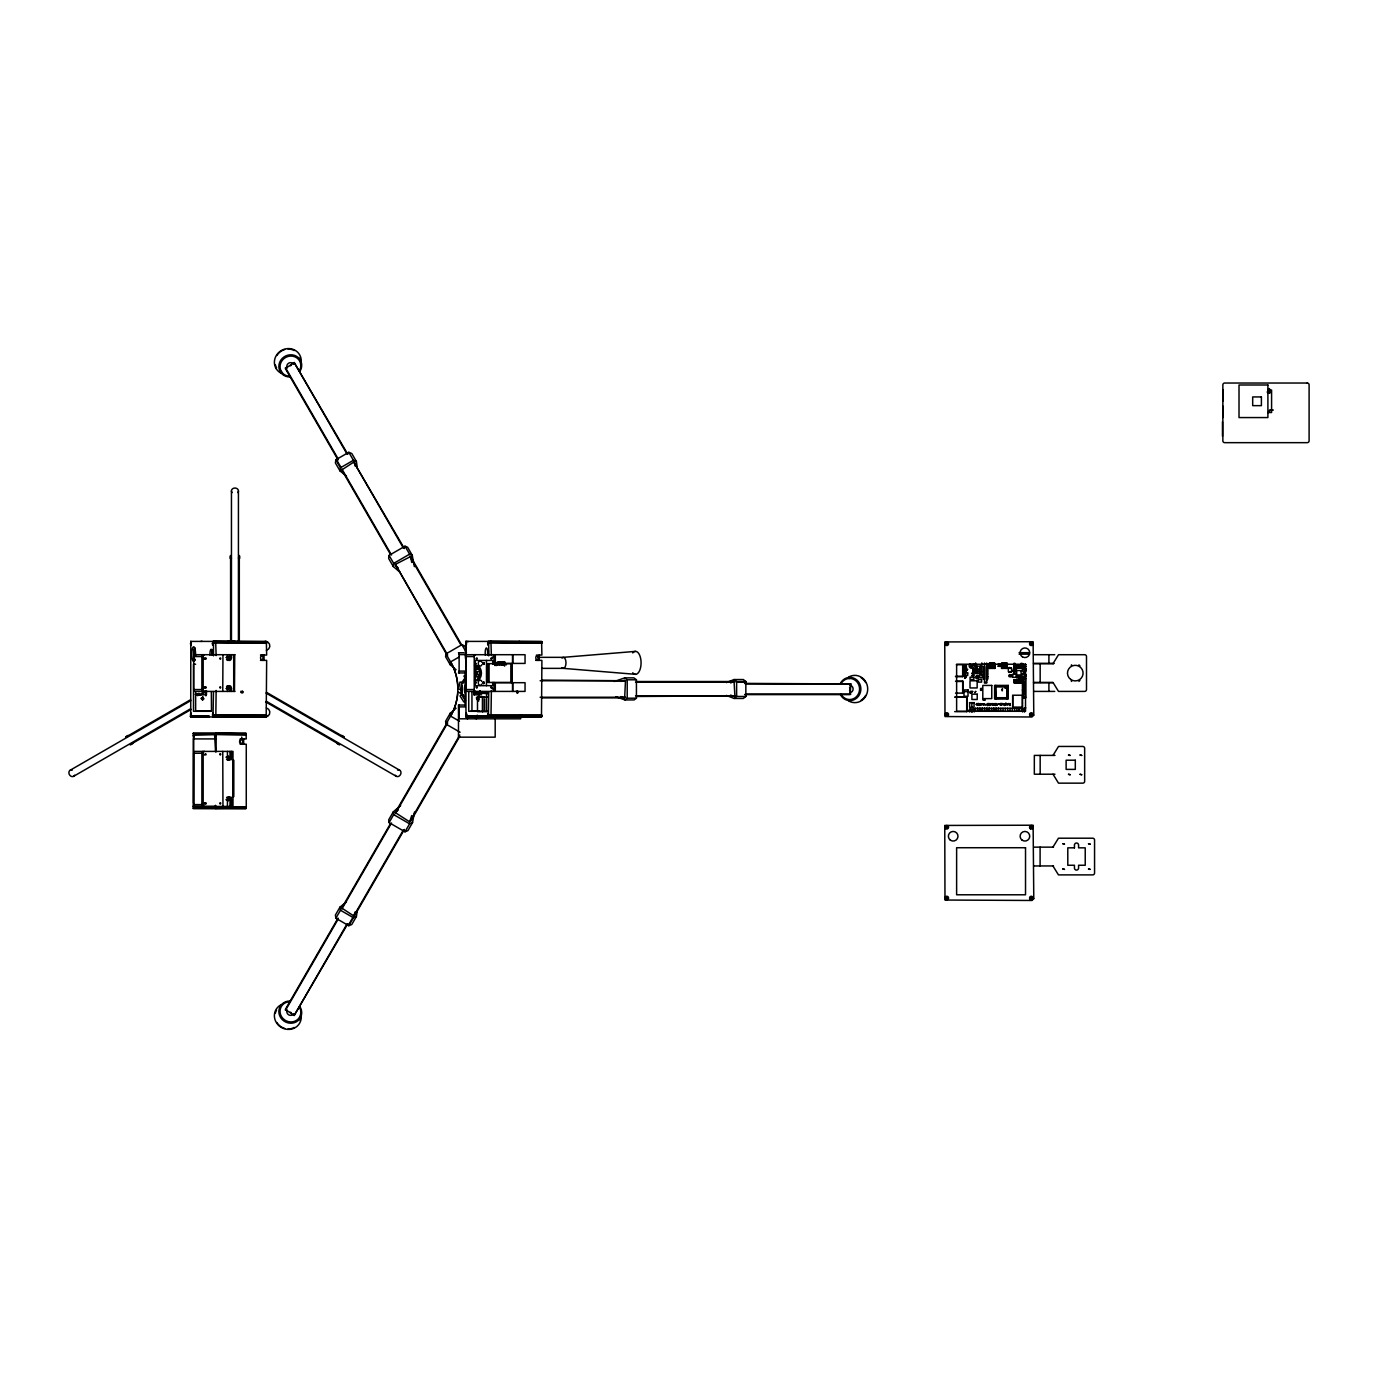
<?xml version="1.0" encoding="UTF-8"?>
<svg xmlns="http://www.w3.org/2000/svg" width="1378" height="1378" viewBox="0 0 1378 1378"><rect width="100%" height="100%" fill="white"/><g stroke="black" fill="none" stroke-linecap="round" stroke-linejoin="round"><path stroke-width="1.5" d="M976.416 671.62L976.416 666.16M981.033 671.62L981.033 666.16M213.004 716.991L213.487 691.842M215.812 808.645L216.139 806.888L246.266 806.888L246.266 744.223L240.117 744.223M193.454 733.044L193.299 808.61L245.801 808.731L246.266 806.888M266.178 716.991L266.66 660.372L260.494 660.372A2.653 2.567 -90 0 0 261.165 655.153M488.398 716.887L488.725 691.842M519.747 715.148L519.403 716.887M466.04 641.287L465.953 716.956L541.485 716.956L541.899 660.372L535.732 660.372A2.653 2.567 -90 0 0 536.404 655.153M213.28 714.958C212.867 708.843 211.833 718.989 213.28 714.958L266.66 715.148M215.261 735.284L215.502 736.438L215.554 734.629L194.505 735.232L193.557 738.918L193.557 802.857L194.505 806.526L214.623 806.526M457.668 693.737A54.052 54.052 0 0 1 450.537 716.198C460.252 699.766 460.252 678.234 450.537 661.802A54.052 54.052 0 0 1 457.668 684.263M990.61 662.68L990.386 666.074L990.73 663.025M992.728 662.68L992.487 666.074L992.832 663.025M1002.995 662.68L1002.771 666.074L1003.115 663.025M1005.113 662.68L1004.872 666.074L1005.217 663.025M1002.03 690.722L1002.443 690.774M475.789 663.473L474.652 664.265M475.996 663.765L474.652 662.663M484.229 682.765C483.127 686.433 482.662 679.371 484.212 682.558M347.824 454.292L294.186 362.535L285.349 368.563L338.075 459.925M404.374 548.53L353.767 462.078L341.744 469.95L390.37 554.18M849.227 678.51L849.64 678.441A10.559 9.939 -90 0 1 858.253 694.271A10.559 9.939 -90 0 1 841.028 694.271M232.141 759.45L233.244 760.329L233.244 796.605L232.141 797.483M232.159 759.881L233.812 760.329L233.812 796.605L232.159 797.052M414.347 566.616L412.229 555.265L407.63 547.273L404.994 546.188L389.078 555.386L388.665 558.521L393.281 566.513L399.827 572.111M393.281 566.513L393.677 563.378L389.078 555.386M447.505 655.962L395.365 564.394L410.61 556.54L461.837 645.231M466.367 649.004L464.507 645.817L461.888 644.715L445.955 653.913L445.594 656.738L450.21 664.73L456.066 669.725M450.21 664.73L450.572 661.905L445.955 653.913M462.285 685.107L462.285 692.893M994.623 686.571L995.794 685.4M1008.248 697.854L1007.077 699.025M1018.91 681.369C1012.382 681.817 1025.645 680.904 1019.117 681.369M357.298 467.59L356.402 461.492L351.786 453.5L348.806 452.294L335.853 459.77L335.405 462.956L340.022 470.949L346.481 476.047M340.022 470.949L340.469 467.762L335.853 459.77M390.37 823.82L341.744 908.05L353.767 915.922L355.231 911.788M346.481 901.953L340.022 907.051L335.405 915.044L335.853 918.23L348.806 925.706L351.786 924.5L356.402 916.508L357.298 910.41M979.362 671.809L980.292 666.16L979.81 669.036L977.536 669.036L977.071 666.16M447.505 722.038L395.228 812.572L409.662 821.856L411.712 815.552M400.636 805.562L393.316 811.814L388.699 819.807L389.078 822.614L404.994 831.812L407.922 830.607L412.539 822.614L414.502 812.021M477.236 715.148L476.288 718.816L473.326 715.768M521.539 715.148L520.591 718.816L459.115 718.816L459.115 705.054M995.312 686.571L1007.559 686.571L1007.421 698.198L995.794 698.336L995.312 686.571L1007.559 686.709M475.772 682.971L474.704 683.178M484.212 663.679L483.144 663.886M215.95 808.386L246.18 807.973M246.076 808.386L193.161 808.3M215.381 805.458L215.502 807.163L215.623 805.458M981.033 668.037L979.637 671.62L977.812 671.62L977.536 669.036M995.932 698.336L995.932 686.089M290.172 1001.754A10.559 9.939 30 0 0 281.56 1016.671A10.559 9.939 30 0 0 299.577 1017.136L300.542 1014.725A10.559 9.939 30 0 0 299.302 1007.042M463.042 683.281L463.783 681.473M970.663 664.919C971.042 670.5 975.366 662.232 970.749 665.006C970.732 669.708 975.417 663.3 970.956 664.747M492.291 658.288L494.013 654.705L494.013 663.645M474.704 663.059L475.772 663.249M475.72 663.886L474.704 663.886M483.075 662.68L482.868 663.765M474.704 682.351L475.789 682.765M483.144 682.351L484.143 682.351M484.143 683.178L483.144 683.178M190.801 641.287L190.715 716.956L266.333 716.887M456.066 708.275L450.21 713.27L445.594 721.262L445.955 724.087L460.114 732.252M389.078 822.614L393.677 814.622L393.316 811.814M445.955 724.087L450.572 716.095L450.21 713.27M395.365 813.606L447.643 723.054M335.853 918.23L340.469 910.238L340.022 907.051M341.847 909.049L391.524 822.993M338.075 918.075L285.349 1009.437L294.186 1015.465L347.824 923.708M285.435 1010.418L338.178 919.057M294.186 1015.465L346.929 924.104M348.289 925.413L352.906 917.421M353.767 915.922L403.444 829.866M348.806 925.706L353.423 917.714L356.402 916.508M354.68 915.526L404.374 829.47M409.662 821.856L459.804 735.008M410.61 821.46L459.701 736.455M404.994 831.812L409.611 823.82L412.539 822.614M1053.016 663.645L1058.511 654.705L1084.658 654.705A1.843 1.843 0 0 1 1086.501 656.548L1086.501 689.568A1.843 1.843 0 0 1 1084.658 691.411L1058.511 691.411L1053.016 682.454L1034.327 682.454M1053.016 755.402L1058.511 746.445L1082.832 746.445A1.843 1.843 0 0 1 1084.658 748.288L1084.658 781.309A1.843 1.843 0 0 1 1082.832 783.152L1058.511 783.152L1053.016 774.212M1052.947 847.143L1058.459 838.203L1092.72 838.203A1.843 1.843 0 0 1 1094.563 840.029L1094.563 873.066A1.843 1.843 0 0 1 1092.72 874.892L1058.459 874.892L1052.947 865.952M215.812 716.887L216.139 690.464M241.081 691.119C239.789 693.823 245.129 693.358 242.339 691.119M516.319 691.119L516.957 692.686L517.577 691.119M276.013 368.443L276.547 367.771A12.85 12.109 -30 0 1 275.359 364.843M474.652 681.955L476.013 682.765L474.652 683.557M197.64 694.34L199.207 693.427L195.228 694.34M981.601 703.727C979.775 707.448 982.962 703.469 980.636 703.727M213.073 716.956L266.402 716.784M490.981 716.956L491.378 690.464M395.228 812.572L398.276 809.971M1025.955 666.452L1024.198 666.504L1024.095 664.627L1026.042 664.627L1023.82 665.626L1026.042 666.573M990.007 703.658L990.989 704.227L990.007 704.916M202.824 699.576L202.824 697.354M477.408 697.354L477.408 699.576M478.889 699.369L477.443 699.748M726.43 695.425L734.078 698.457L736.627 696.476L745.842 696.476L745.842 681.524L743.31 679.543L734.078 679.543L726.43 682.575M745.842 696.476L743.31 698.457L734.078 698.457M1007.645 703.658C1009.643 704.709 1006.405 705.054 1007.645 704.52M972.541 711.754C975.452 708.705 968.252 708.705 971.163 711.754M541.433 697.888L624.665 697.888L625.474 680.749L541.433 680.112M615.88 696.717L624.957 699.921L627.214 698.198L636.429 698.198L636.429 679.802L633.914 677.873L624.699 677.873L614.536 681.473M636.429 698.198L634.173 699.921L624.957 699.921M990.007 703.865L990.007 704.709M636.825 696.476L734.887 695.873L734.078 681.524L636.825 681.524M744.602 683.385L850.881 683.953L850.088 694.615L744.602 694.615M1002.254 689.861L1002.529 688.604L1002.047 689.706M204.599 659.321L204.599 657.892M204.599 688.208L204.599 686.795M204.599 755.092C205.787 751.596 206.872 756.333 205.253 754.386M204.599 804.166L204.599 802.754M340.469 467.762L353.423 460.286L356.402 461.492M393.677 563.378L409.611 554.18L412.229 555.265M126.018 736.593L128.068 735.404M125.674 737.196L190.56 699.731M197.571 695.683L204.909 691.446M70.175 770.233L190.784 700.61M199.844 695.373L205.632 692.032M73.671 776.279L190.56 708.792M130.032 744.74L190.939 709.584M130.721 744.74L132.77 743.569M450.572 661.905L459.425 656.806M972.196 711.754C975.538 708.895 968.079 709.067 971.542 711.771M281.543 371.75L281.301 371.423A10.559 9.939 -30 0 1 290.706 356.058A10.559 9.939 -30 0 1 299.302 370.958M730.581 682.92L734.078 681.524M477.873 666.969L476.185 667.486L476.185 669.053C479.613 670.828 474.549 667.141 477.649 666.969M477.873 671.723L476.185 672.24L476.185 673.808C479.82 675.461 474.428 671.964 477.649 671.723M620.892 681.455L624.665 680.112M849.64 678.441L847.057 678.803A10.559 9.939 -90 0 0 841.028 683.729M202.773 697.182L201.584 698.129L202.463 699.714M202.204 699.748L203.978 698.801L202.532 697.234M203.1 699.714L200.964 698.474L203.1 697.234M477.132 697.234L478.028 697.182M1270.602 410.058L1269.448 411.212L1269.448 410.058L1273.341 410.058M635.516 651.381L563.326 657.34L537.644 657.34M479.32 697.096L484.315 697.096M1267.898 390.043L1271.584 390.043L1271.584 412.522L1267.898 412.522M1269.517 392.816L1267.312 392.592M230.591 558.073L231.452 558.073M238.428 558.073L239.307 558.073M227.663 640.942L234.604 640.942M190.646 641.407L266.333 641.407L266.66 655.05L260.494 655.05M465.885 641.407L541.588 641.407L541.899 655.05L538.35 655.05A2.653 2.567 -90 0 0 535.784 657.719A2.653 2.567 -90 0 0 538.35 660.372M213.004 641.287L266.488 641.717M465.798 641.545L468.468 641.545M488.243 641.287L541.726 641.717M213.245 641.545L266.54 641.941M488.553 641.717L541.778 641.941M213.366 641.941L266.591 642.217M488.604 641.941L541.83 642.217M213.418 642.217L266.626 642.492M488.656 642.217L541.864 642.492M213.452 642.492L266.643 642.803M488.69 642.492L541.881 642.803M213.469 642.803L266.66 643.13M488.708 642.803L541.899 643.13M458.478 652.759L463.852 652.759M1019.1 652.672L1029.504 652.672M1019.1 654.171L1029.504 654.171M459.115 654.602L465.282 654.602M234.932 654.705L194.987 654.705A1.843 1.292 -90 0 0 193.695 656.548L193.695 689.568A1.843 1.292 -90 0 0 194.987 691.411L234.932 691.411M1033.776 654.705L1054.756 654.705M193.695 656.548L203.169 656.548A1.843 1.292 -90 0 1 204.461 654.705M492.308 682.696L525.052 682.696L525.052 691.411L467.349 691.411A1.843 1.292 -90 0 1 466.057 689.568L466.057 656.548L474.221 656.548A1.843 1.292 -90 0 1 475.513 654.705M225.958 657.564L227.439 657.564A2.859 2.033 -90 0 0 229.471 660.441A2.859 2.033 -90 0 0 231.504 657.564L231.504 654.705M226.543 659.597A2.859 2.033 -90 0 0 230.005 657.564L231.504 657.564M474.859 660.441L492.721 660.441L492.721 663.645M498.319 662.387L492.997 662.921L499.025 663.025M498.095 662.68L499.06 662.68M503.728 662.611L504.916 663.421M501.868 662.818L500.593 661.871L500.524 663.421M494.134 663.042L495.357 663.042M501.334 663.025L502.229 663.025M492.308 663.421L525.052 663.421L525.052 654.705L467.349 654.705A1.843 1.292 -90 0 0 466.057 656.548M1033.5 663.421L1054.032 663.421M512.392 663.645L487.778 663.645L487.778 682.454L512.392 682.454M1013.967 663.714L1014.191 668.192M1022.028 663.714L1021.787 668.192M1034.327 663.645L1053.567 663.645M492.824 663.886L499.129 663.851M984.529 663.851L986.682 663.851M195.642 664.23L193.506 664.23L193.506 711.289L211.489 711.289L211.351 692.032M956.401 664.713L963.033 664.713L963.033 676.598L955.54 676.598M986.682 665.488L986.682 680.629M998.671 665.608L997.827 666.246L1000.17 666.384L1000.17 663.628L997.827 664.42M964.221 666.16C960.742 665.385 969.216 665.385 965.737 666.16M975.641 666.16L981.808 666.16M1019.048 666.297L1020.754 666.125L1018.859 666.125L1018.859 667.675L1020.754 667.675L1019.048 667.503M984.529 666.59L983.392 666.59L984.529 667.004M986.682 666.59L987.819 666.59L986.682 667.004M989.817 666.556L994.244 666.556M1002.202 666.556L1006.629 666.556M990.575 667.004L991.54 668.054M1002.96 667.004L1003.925 668.054M1005.871 667.004L1004.872 668.054M964.221 667.348C960.742 668.123 969.216 668.123 965.737 667.348M984.529 667.365L983.392 667.365L984.529 667.796M986.682 667.365L987.819 667.365L986.682 667.796M1010.935 667.865L1008.972 667.538L1010.935 668.192M1014.225 667.951L1021.77 667.951M541.933 668.364L563.326 668.364L635.516 674.324M984.529 668.158L983.392 668.158L984.529 668.571M986.682 668.158L987.819 668.158L986.682 668.571M984.529 668.933L983.392 668.933L984.529 669.364M986.682 668.933L987.819 668.933L986.682 669.364M1026.093 669.105L1024.801 669.105L1024.801 670.965L1026.093 670.965M1024.801 669.57L1026.093 669.57M963.653 669.829L966.409 669.829M984.529 669.725L983.392 669.725L984.529 670.139M986.682 669.725L987.819 669.725L986.682 670.139M480.164 669.949L479.699 676.598M984.529 670.5L983.392 670.5L984.529 670.931M986.682 670.5L987.819 670.5L986.682 670.931M1024.801 670.5L1026.093 670.5M459.115 671.103L465.041 671.103L465.041 706.897L459.115 706.897M984.529 671.293L983.392 671.293L984.529 671.706M986.682 671.293L987.819 671.293L986.682 671.706M963.653 671.327L966.409 671.327M975.641 671.62L977.329 671.62L977.329 673.566M981.808 671.62L980.12 671.62L980.12 673.566M984.529 672.068L983.392 672.068L984.529 672.481M986.682 672.068L987.819 672.068L986.682 672.481M1010.935 672.102L1008.989 672.43L1010.935 671.775M458.478 672.946L463.852 672.946M984.529 672.86L983.392 672.86L984.529 673.274M986.682 672.86L987.819 672.86L986.682 673.274M476.185 673.808L477.873 674.342M963.756 673.704L965.031 673.704M972.61 673.825L971.766 673.17L974.108 673.032L974.108 675.788L971.766 675.651L972.61 675.013M984.529 673.635L983.392 673.635L984.529 674.049M986.682 673.635L987.819 673.635L986.682 674.049M984.529 674.41L983.392 674.41L984.529 674.841M986.682 674.41L987.819 674.41L986.682 674.841M963.756 674.634L965.031 674.634M1026.093 674.497L1024.819 674.497L1024.819 676.357L1026.093 676.357M1024.819 674.962L1026.093 674.962M984.529 675.203L983.392 675.203L984.529 675.616M986.682 675.203L987.819 675.203L986.682 675.616M976.554 675.599L976.554 678.786M1009.247 675.341L1010.522 675.341M1011.039 675.341L1012.313 675.341M1024.819 675.875L1026.093 675.875M984.529 675.978L983.392 676.409M986.682 675.978L987.819 676.409M479.957 676.357L475.393 676.357L475.444 664.937L476.202 676.598M955.54 676.357L963.033 676.357M975.779 676.443L978.518 676.443M983.392 676.409L984.529 676.409M986.682 676.409L987.819 676.391M1009.247 676.271L1010.522 676.271M1011.039 676.271L1012.313 676.271M1016.62 676.46L1017.911 676.46M475.927 676.598L480.164 676.598L479.957 668.743M984.529 676.77L983.392 676.77L984.529 677.184M986.682 676.77L987.819 676.77L986.682 677.184M984.529 677.545L983.392 677.545L984.529 677.976M986.682 677.545L987.819 677.545L986.682 677.976M1016.62 677.373L1017.911 677.373M975.779 677.942L978.518 677.942M984.529 678.338L983.392 678.338L984.529 678.751M986.682 678.338L987.819 678.338L986.682 678.751M1023.527 678.786L1025.663 678.786M984.529 679.113L983.392 679.113L984.529 679.543M986.682 679.113L987.819 679.113L986.682 679.543M624.699 677.873L627.214 679.802L636.429 679.802M1014.019 679.888L1021.563 679.888L1021.563 682.833L1014.019 682.833L1014.019 679.888L1021.46 679.991M1023.527 680.405L1023.527 695.563M540.124 680.749L625.474 680.749M955.54 681.214L963.033 681.214L963.033 693.1L955.54 693.1M734.078 679.543L736.627 681.524L745.842 681.524M956.47 681.455L962.791 681.455M1023.527 681.524L1022.39 681.524L1023.527 681.938M635.516 682.127L734.887 682.127M736.627 682.127L745.842 682.127M984.529 682.265L986.682 682.265M1023.527 682.299L1022.39 682.299L1023.527 682.713M1014.122 682.747L1021.46 682.747M1033.5 682.696L1053.171 682.696M1023.527 683.075L1022.39 683.075L1023.527 683.505M1023.527 683.867L1022.39 683.867L1023.527 684.28M745.412 683.953L850.881 683.953M1023.527 684.642L1022.39 684.642L1023.527 685.073M1023.527 685.434L1022.39 685.434L1023.527 685.848M474.859 685.676L492.721 685.676L492.721 682.454M1023.527 686.21L1022.39 686.21L1023.527 686.64M1023.527 687.002L1022.39 687.002L1023.527 687.415M1023.527 687.777L1022.39 687.777L1023.527 688.208M225.958 688.535L227.439 688.535A2.859 2.033 -90 0 1 229.471 685.676A2.859 2.033 -90 0 1 231.504 688.535L231.504 691.411M226.543 686.502A2.859 2.033 -90 0 1 230.005 688.535L231.504 688.535M1023.527 688.569L1022.39 688.569L1023.527 688.983M980.602 688.948L981.894 688.948M1023.527 689.344L1022.39 689.775M193.695 689.568L203.169 689.568A1.843 1.292 -90 0 0 204.461 691.411M466.057 689.568L474.221 689.568A1.843 1.292 -90 0 0 475.513 691.411M980.602 689.878L981.894 689.878M1022.39 689.758L1023.527 689.775M1023.527 690.137L1022.39 690.137L1023.527 690.55M1023.527 690.912L1022.39 690.912L1023.527 691.325M963.997 691.601L968.028 691.601M1033.776 691.411L1054.756 691.411M970.233 691.894L971.507 691.894M1023.527 691.704L1022.39 691.704L1023.527 692.118M480.75 692.29L481.887 692.29M1023.527 692.479L1022.39 692.479L1023.527 692.893M970.233 692.807L971.507 692.807M475.393 692.876L488.105 693.1M1023.527 693.255L1022.39 693.255L1023.527 693.685M488.105 693.651L475.927 692.876M745.412 694.047L850.881 694.047M1023.527 694.047L1022.39 694.047L1023.527 694.46M195.71 694.805L206.459 694.805L206.459 690.619M481.714 694.805L473.756 694.805L473.756 690.619M1012.692 695.563L1012.692 697.836M1022.424 695.563L1022.424 697.836M635.516 695.873L734.887 695.873M487.467 697.096L477.494 697.096L477.494 711.634L486.934 711.634M955.316 697.096L966.96 697.113L966.96 711.634L954.678 711.634M540.124 697.251L625.474 697.251M1023.527 697.199L1025.663 697.199M995.312 697.716L1007.559 697.716M1012.692 698.543L1012.692 700.816M1022.424 698.543L1022.424 700.816M1012.692 701.523L1012.692 703.796M1022.424 701.523L1022.424 703.796M969.526 702.694L974.16 702.694M990.007 703.503L989.766 705.553M1010.126 703.503L1010.126 705.467L1009.867 704.502M997.086 704.227C994.692 707.19 998.981 701.884 997.086 705.243M1009.867 704.279L1008.61 703.503L1009.609 705.467M1012.692 704.502L1012.692 706.776M1022.424 704.502L1022.424 706.776M463.852 705.054L458.478 705.054L458.478 737.161L495.184 737.161L495.184 718.816M1004.373 705.553C1004.011 701.058 1002.684 706.983 1004.131 703.779M1021.563 708.326L975.348 708.326L975.348 711.306L975.435 708.24M195.693 711.117L210.645 711.117M470.931 711.117L479.475 711.117M487.795 711.289L468.744 711.289L468.744 692.032M488.725 715.148L541.899 715.148M213.469 715.44L266.643 715.44M488.708 715.44L541.881 715.44M213.452 715.716L266.626 715.716M488.69 715.716L541.864 715.716M190.388 716.06L208.801 716.06M213.435 715.974L266.609 715.974M465.626 716.06L541.847 715.974M190.44 716.319L208.801 716.319M213.383 716.233L266.557 716.233M465.678 716.319L541.795 716.233M190.491 716.56L208.801 716.56M213.28 716.629L266.522 716.439M465.747 716.56L541.761 716.439M190.56 716.732L208.801 716.87M465.798 716.732L541.64 716.784M193.23 733.285L246.042 733.285L246.266 738.918L240.117 738.918M193.161 733.475L246.094 733.475M193.092 733.699L246.162 733.699M215.829 733.148L246.214 733.957M216.07 733.957L246.249 734.25M216.105 734.25L246.266 734.56M216.139 734.56L246.266 734.87M193.557 738.918L216.053 738.918M193.695 753.232A1.843 1.292 -90 0 1 194.987 751.406L232.985 751.406L232.985 806.44L194.987 806.44A1.843 1.292 -90 0 1 193.695 804.614L193.695 753.232L203.169 753.232A1.843 1.292 -90 0 1 204.461 751.406M1054.98 755.402L1034.327 755.402L1034.327 774.212L1054.98 774.212M225.958 757.159L227.439 757.159A2.859 2.033 -90 0 0 229.471 760.036A2.859 2.033 -90 0 0 231.504 757.159L231.504 751.406M227.973 760.036A2.859 2.033 -90 0 0 230.005 757.159L231.504 757.159M225.958 799.722L227.439 799.722A2.859 2.033 -90 0 1 229.471 796.846A2.859 2.033 -90 0 1 231.504 799.722L231.504 806.44M227.973 796.846A2.859 2.033 -90 0 1 230.005 799.722L231.504 799.722M193.695 804.614L203.169 804.614A1.843 1.292 -90 0 0 204.461 806.44M216.139 807.181L246.266 807.181M216.122 807.456L246.249 807.456M216.088 807.732L246.214 807.732M1034.275 847.143L1053.498 847.143M1034.275 865.952L1053.498 865.952M954.678 697.096L966.701 697.113L966.701 711.634M963.98 697.096L966.822 697.113M1005.458 703.71L1004.941 704.968L1005.613 703.779M995.794 699.025L994.623 697.854M477.443 697.182L478.338 697.234M477.132 699.714L478.028 699.748M519.265 641.287L519.747 643.13M490.912 641.287L491.378 655.583M519.127 716.956L518.765 715.768M497.062 716.991L496.614 715.768M468.709 716.991L468.262 715.768M215.657 641.287L216.139 655.583M193.454 716.991L193.023 715.768M620.892 696.545L624.665 697.888M730.581 695.08L734.078 696.476M1024.681 711.754C1022.338 709.549 1026.369 706.793 1024.371 711.754M457.754 691.756L463.008 694.788M450.572 716.095L459.425 721.194M341.83 735.404L343.863 736.593M266.488 692.324L344.207 737.178M266.057 693.065L399.706 770.233M266.333 701.281L396.209 776.279M265.799 701.988L339.849 744.74M337.11 743.569L339.16 744.74M393.677 814.622L409.611 823.82M340.469 910.238L353.423 917.714M478.063 697.354C479.854 702.573 472.775 695.838 479.096 697.819M395.228 565.428L398.276 568.029M505.123 663.421L506.449 664.799L504.314 662.611M495.718 663.886L496.614 664.799L495.029 663.886M281.301 371.423L282.886 373.472A10.559 9.939 -30 0 0 290.172 376.246M404.994 546.188L409.611 554.18M461.888 644.715L466.505 652.707M409.662 556.144L460.872 644.835M348.806 452.294L353.423 460.286M353.767 462.078L403.444 548.134M294.186 362.535L346.929 453.896M285.435 367.582L338.178 458.943M336.37 459.477L340.986 467.469M341.847 468.951L391.524 555.007M395.365 564.394L447.643 654.946M484.212 662.68C484.195 667.641 482.042 660.269 484.229 663.473M492.291 687.829L494.013 691.411L494.013 682.454M463.042 694.719L463.783 696.527M976.416 668.037L977.984 671.809M241.684 737.075L242.149 738.918A2.653 2.567 -90 0 0 239.583 741.571A2.653 2.567 -90 0 0 242.149 744.223L242.149 744.413M214.623 735.232L215.571 751.768M410.61 556.54L411.712 562.448M354.68 462.474L355.231 466.212M1005.699 663.025L1006.043 666.074L1005.819 662.68M1003.597 663.025L1003.925 666.074L1003.701 662.68M993.314 663.025L993.659 666.074L993.417 662.68M991.213 663.025L991.54 666.074L991.316 662.68M1269.758 389.785L1269.758 393.057L1268.587 393.057L1268.604 388.613M1269.534 388.613L1269.534 393.057M1269.172 389.251L1269.172 392.816M1269.069 388.613L1269.069 393.057M1268.483 392.696L1268.483 391.541L1267.312 391.645M1222.958 389.595L1222.958 401.015M1222.906 406.114L1222.906 417.534M1222.475 421.754L1222.475 436.292M1048.916 654.705L1048.916 663.421M1048.916 682.696L1048.916 691.411M1040.166 663.645L1040.166 682.454M1040.166 755.402L1040.166 774.212M1040.097 847.143L1040.097 865.952M1022.028 663.266L1022.028 668.192L1013.967 668.192L1013.967 663.266M1021.976 677.39L1021.976 678.906M1021.46 708.24L1021.46 711.341M1021.098 663.266L1021.098 668.192M1021.046 664.282L1021.046 667.951M1019.668 677.39L1019.668 678.906M1019.341 708.24L1019.341 711.341M1019.152 708.24L1019.152 711.341M1016.843 708.24L1017.033 711.341M1014.897 663.266L1014.897 668.192M1014.535 708.24L1014.725 711.341M1012.227 708.24L1012.399 711.341M1010.091 708.24L1009.919 711.341M1007.594 708.24L1007.783 711.341M1007.318 663.421L1007.318 668.399L1001.496 668.399L1001.496 663.421M1007.094 663.421L1007.094 668.399M1006.75 662.818L1006.75 668.158M1006.922 686.089L1006.922 698.336M1006.629 663.421L1006.629 668.399M1005.285 708.24L1005.475 711.341M1002.977 708.24L1003.167 711.341M1002.202 663.421L1002.202 668.399M1002.082 662.818L1002.082 668.158M1001.737 663.421L1001.737 668.399M1000.859 708.24L1000.669 711.341M998.671 663.628L998.671 666.384M998.533 708.24L998.533 711.341M998.361 708.24L998.361 711.341M996.225 708.24L996.225 711.341M996.053 708.24L996.053 711.341M994.933 663.421L994.933 668.399L989.111 668.399L989.111 663.421M994.709 663.421L994.709 668.399M994.365 662.818L994.365 668.158M994.244 663.421L994.244 668.399M993.917 708.24L993.917 711.341M993.727 708.24L993.727 711.341M993.486 667.934L992.487 666.883L993.659 666.883L992.487 668.054M989.817 663.421L989.817 668.399M989.697 662.818L989.697 668.158M989.352 663.421L989.352 668.399M989.301 708.24L989.301 711.341M989.111 708.24L989.111 711.341M986.992 708.24L986.992 711.341M986.682 663.042L986.682 683.075L984.529 683.075L984.529 663.042M986.803 708.24L986.803 711.341M984.667 708.24L984.667 711.341M984.547 698.904L984.547 700.179M984.495 708.24L984.495 711.341M983.961 703.727L983.961 705.243M983.616 698.904L983.616 700.179M982.359 708.24L982.359 711.341M982.187 708.24L982.187 711.341M981.808 662.921L981.808 673.566L975.641 673.566L975.641 662.921M980.051 708.24L980.051 711.341M979.879 708.24L979.879 711.341M978.759 703.503L977.812 703.503M978.397 703.71L978.156 705.467L978.156 703.71M977.743 676.443C978.518 672.946 978.518 681.421 977.743 677.942M977.743 708.24L977.743 711.341M977.467 676.443L976.554 676.443M977.467 677.942L976.554 677.942M977.553 708.24L977.553 711.341M974.212 668.761L974.212 670.053M974.212 670.707L974.212 671.982M974.057 702.608L974.057 707.259L969.63 707.259L969.63 702.608M973.281 668.761L973.281 670.053M973.281 670.707L973.281 671.982M972.61 673.032L972.61 675.788M971.938 702.608L971.748 707.259M965.737 665.385L965.737 668.141M965.634 669.829C966.409 666.332 966.409 674.807 965.634 671.327M964.221 665.385L964.221 668.141M964.445 669.829C963.67 666.332 963.67 674.807 964.445 671.327M962.671 664.713L962.671 676.598M962.671 681.214L962.671 693.1M736.627 681.524L736.627 696.476M627.214 679.802L627.214 698.198M539.28 655.05L539.28 660.372M512.823 654.705L512.823 663.421M512.823 682.696L512.823 691.411M512.513 654.705L512.513 663.421M512.513 682.696L512.513 691.411M512.082 663.645L512.082 682.454M511.703 663.645L511.703 682.454M510.894 663.645L510.894 682.454M504.71 661.612L504.779 665.832M504.055 661.612L504.279 665.832M503.797 661.871L503.728 663.421M503.108 661.871L503.108 665.126M502.247 661.871L502.247 665.126M501.592 661.871L501.592 665.126M501.041 661.871L501.11 665.126M499.904 661.871L499.904 665.126M498.991 661.871L499.043 665.126M497.889 661.871L497.889 665.126M496.872 663.851L496.872 665.488M496.321 663.851L496.321 665.488M495.305 654.705L495.357 665.488M495.305 682.696L495.305 691.411M494.702 663.042L494.702 665.488M489.069 663.645L489.069 682.454M488.725 643.13L488.725 655.842M486.589 692.032L486.589 711.289M486.486 660.441L486.486 685.676M484.643 698.801L484.643 709.946M482.748 697.113L482.748 711.634M482.438 697.113L482.438 711.634M480.164 690.722L480.164 693.1M479.699 690.722L479.699 693.1M478.666 675.392L478.666 679.664M478.666 692.514L478.666 701.075M475.255 660.441L475.255 685.676M474.221 656.548L474.221 689.568M474.325 690.619L474.325 694.805M471.948 692.032L471.948 711.289M467.418 715.148L467.418 718.816M459.115 652.759L459.115 672.946M264.042 655.05L264.042 660.372M243.665 738.918L243.665 744.223M239.651 556.075L239.651 558.434M239.307 555.489L239.307 640.994M238.428 490.895L238.428 640.873M234.725 654.705L234.484 691.411M233.709 654.705L233.709 691.411M231.452 490.895L231.452 640.873M230.591 555.489L230.591 640.994M230.229 556.075L230.229 558.434M230.005 654.705L230.005 657.564M230.005 688.535L230.005 691.411M230.005 751.406L230.005 757.159M230.005 799.722L230.005 806.44M227.439 654.705L227.439 657.564M227.439 688.535L227.439 691.446M227.439 751.406L227.439 757.159M227.439 799.722L227.439 806.44M222.96 654.705L222.754 691.411M222.754 751.406L222.96 806.44M216.139 734.87L216.139 751.854M213.487 643.13L213.487 655.842M208.801 715.768L208.801 716.956M205.89 690.619L205.89 695.856M203.169 656.548L203.169 689.568M203.169 753.232L203.169 804.614M195.642 692.032L195.642 711.289M193.678 649.262L193.678 655.549M203.169 751.406A1.843 1.292 -90 0 0 201.877 753.232L201.877 804.614A1.843 1.292 -90 0 0 203.169 806.44M226.543 797.69A2.859 2.033 -90 0 1 226.957 797.225M227.456 759.933A2.859 2.033 -90 0 1 226.543 759.192M481.766 684.091A2.653 1.878 -90 0 1 478.941 684.797A2.653 1.878 -90 0 1 478.941 680.732A2.653 1.878 -90 0 1 481.766 681.438M481.766 664.799A2.653 1.878 -90 0 1 478.941 665.505A2.653 1.878 -90 0 1 478.941 661.44A2.653 1.878 -90 0 1 481.766 662.146M474.549 665.35A7.803 5.512 -90 0 1 479.492 673.119A7.803 5.512 -90 0 1 474.549 680.87M474.773 665.488A7.803 5.512 -90 0 1 481.439 673.119A7.803 5.512 -90 0 1 474.773 680.749M485.349 655.17A4.823 1.24 -90 0 1 486.434 647.936A4.823 1.24 -90 0 1 487.502 655.17M488.484 654.722A4.823 1.24 -90 0 1 488.484 650.795M1071.188 680.904A2.653 2.653 0 0 1 1071.619 681.438M1071.619 664.799A2.653 2.653 0 0 1 1071.188 665.35M1078.957 681.438A2.653 2.653 0 0 1 1079.921 680.474M1079.921 665.763A2.653 2.653 0 0 1 1078.957 664.799M1025.766 668.261A2.756 2.756 0 0 1 1023.113 663.662M1022.665 711.944A2.756 2.756 0 0 1 1025.766 707.913M973.781 663.662A2.756 2.756 0 0 1 973.781 667.555A2.756 2.756 0 0 1 969.905 667.555A2.756 2.756 0 0 1 969.905 663.662M969.457 711.944A2.756 2.756 0 0 1 971.835 707.81A2.756 2.756 0 0 1 974.229 711.944M263.112 660.372A2.653 2.567 -90 0 1 260.545 657.719A2.653 2.567 -90 0 1 263.112 655.05M203.169 654.705A1.843 1.292 -90 0 0 201.877 656.548L201.877 689.568A1.843 1.292 -90 0 0 203.169 691.411M200.843 641.442A4.582 4.582 0 0 1 202.032 641.287M202.032 716.991A4.582 4.582 0 0 1 198.794 715.647M266.402 707.965A4.582 4.582 0 0 1 265.213 716.991M265.213 641.287A4.582 4.582 0 0 1 266.402 650.313M209.973 655.084A4.823 1.24 90 0 1 211.196 649.279A4.823 1.24 90 0 1 212.401 655.084M212.091 655.084A4.823 1.24 -90 0 1 212.935 649.503M194.849 660.441A7.338 1.895 -90 0 1 194.849 647.729M195.004 659.287A7.338 1.895 -90 0 1 191.938 657.185A7.338 1.895 -90 0 1 193.506 646.782A7.338 1.895 -90 0 1 195.504 655.997M242.717 744.223A2.653 2.567 -90 0 1 240.151 741.571A2.653 2.567 -90 0 1 242.717 738.918M240.771 739.004A2.653 2.567 -90 0 1 240.771 744.137M290.241 365.807A3.669 3.462 -30 0 1 291.12 365.446M287.261 367.978A3.669 3.462 -30 0 1 288.708 363.155A3.669 3.462 -30 0 1 293.617 364.309M280.802 373.076A13.642 12.85 -30 0 1 281.405 350.477A13.642 12.85 -30 0 1 301.265 361.277M289.983 376.969A11.592 10.921 -30 0 1 279.079 364.24A11.592 10.921 -30 0 1 294.461 355.352A11.592 10.921 -30 0 1 300.025 371.182M299.973 357.867A12.85 12.109 -30 0 1 300.318 361.036M276.857 355.49A12.85 12.109 -30 0 1 284.695 349.564M287.985 349.065A12.85 12.109 -30 0 1 294.272 350.546M291.12 1012.554A3.669 3.462 30 0 1 290.241 1012.193M293.617 1013.691A3.669 3.462 30 0 1 288.708 1014.845A3.669 3.462 30 0 1 287.261 1010.022M301.265 1016.723A13.642 12.85 30 0 1 281.388 1027.506A13.642 12.85 30 0 1 280.802 1004.906M300.025 1006.818A11.592 10.921 30 0 1 294.461 1022.648A11.592 10.921 30 0 1 279.079 1013.76A11.592 10.921 30 0 1 289.983 1001.031M294.272 1027.454A12.85 12.109 30 0 1 287.985 1028.935M284.695 1028.436A12.85 12.109 30 0 1 276.857 1022.51M275.359 1013.157A12.85 12.109 30 0 1 276.547 1010.229M300.318 1016.964A12.85 12.109 30 0 1 299.973 1020.133M465.488 700.351A16.054 16.054 0 0 1 465.488 677.649M464.868 692.204A12.385 12.385 0 0 1 464.868 685.796M466.35 661.75A8.251 2.136 -90 0 1 466.35 647.436M561.983 658.081A5.512 2.67 90 0 1 565.996 662.852A5.512 2.67 90 0 1 561.983 667.624M632.726 652.914A11.472 5.564 -90 0 1 641.08 662.852A11.472 5.564 -90 0 1 632.726 672.791M463.852 676.03A3.686 3.686 0 0 1 464.627 679.785M463.766 681.145A3.686 3.686 0 0 1 460.028 682.041L458.478 689A3.686 3.686 0 0 1 460.028 695.959L463.852 701.97A3.686 3.686 0 0 1 465.247 701.161M849.554 687.157A3.669 3.462 -90 0 1 849.554 690.843M849.64 685.331A3.669 3.462 -90 0 1 853.103 689A3.669 3.462 -90 0 1 849.64 692.669M848.452 677.184A13.642 12.85 -90 0 1 867.709 689A13.642 12.85 -90 0 1 848.435 700.816M840.477 683.195A11.592 10.921 -90 0 1 856.961 680.112A11.592 10.921 -90 0 1 856.961 697.888A11.592 10.921 -90 0 1 840.477 694.805M861.216 677.873A12.85 12.109 -90 0 1 865.66 682.575M865.66 695.425A12.85 12.109 -90 0 1 861.216 700.127M74.653 775.211A3.497 2.859 60 0 1 70.881 776.159A3.497 2.859 60 0 1 68.986 771.904A3.497 2.859 60 0 1 72.345 770.078M232.124 492.583A3.497 2.859 0 0 1 232.606 488.777A3.497 2.859 0 0 1 237.274 488.777A3.497 2.859 0 0 1 237.774 492.583M397.536 770.078A3.497 2.859 -60 0 1 400.895 771.904A3.497 2.859 -60 0 1 399 776.159A3.497 2.859 -60 0 1 395.245 775.211M190.543 643.319C190.905 649.365 192.024 639.426 190.543 643.319M190.543 714.045C190.887 720.143 192.059 710.049 190.543 714.045M193.402 735.284L193.626 736.438L193.402 735.284M193.402 806.009L193.626 807.163L193.402 806.009M212.401 643.319C212.78 649.365 213.883 639.426 212.401 643.319M465.781 643.319C466.126 649.382 467.28 639.375 465.781 643.319M465.781 714.045C466.16 720.108 467.228 710.118 465.781 714.045M487.64 643.319C488.019 649.365 489.138 639.426 487.64 643.319M487.64 714.045C488.001 720.143 489.156 710.049 487.64 714.045M979.172 704.244C979.879 708.016 981.136 701.557 979.172 704.244M980.137 704.485C979.327 707.086 979.448 701.884 980.137 704.485M976.244 704.365C977.708 707.517 977.157 701.299 976.244 704.365M991.161 704.072C991.971 706.983 993.142 701.936 991.161 704.072M989.507 704.227C988.164 706.552 988.302 701.781 989.507 704.227M1002.995 704.227C1001.703 706.449 1001.737 701.729 1002.995 704.227M1033.776 715.148L1031.95 716.991L944.981 716.56L944.757 641.941L1033.121 641.717L1033.776 715.148M1033.776 898.645L1031.95 900.471L944.981 900.041L944.757 825.439L1033.121 825.215L1033.776 898.645M205.27 658.408C205.787 661.113 206.924 656.583 205.27 658.408M205.27 687.312C205.77 690.016 206.941 685.486 205.27 687.312M205.27 803.271C205.735 805.941 207.01 801.496 205.27 803.271M219.86 658.408C220.377 661.113 221.513 656.583 219.86 658.408M219.86 687.312C220.377 690.016 221.513 685.469 219.86 687.312M227.043 657.22C228.111 662.301 230.005 653.706 227.043 657.22M219.86 754.197C220.308 756.866 221.617 752.388 219.86 754.197M227.043 688.173C228.111 693.272 230.005 684.677 227.043 688.173M219.86 803.271C220.308 805.958 221.617 801.479 219.86 803.271M227.043 756.815C228.111 761.896 230.005 753.301 227.043 756.815M227.043 799.412C228.111 804.494 230.005 795.898 227.043 799.412M476.323 658.408C476.84 661.113 477.977 656.583 476.323 658.408M476.323 687.312C476.857 689.999 477.959 685.486 476.323 687.312M490.912 658.408C491.429 661.113 492.566 656.583 490.912 658.408M490.912 687.312C491.429 689.999 492.566 685.503 490.912 687.312M1007.146 704.554C1006.078 705.88 1006.284 701.746 1007.146 704.554M982.91 703.969C982.859 707.5 985.477 702.522 982.91 703.969M992.194 704.244L992.194 704.244M241.426 692.083L242.562 691.532L241.426 692.083M516.664 692.083C517.732 695.58 519.299 689.62 516.664 692.083M945.928 643.543C947.048 647.04 948.65 641.063 945.928 643.543M945.928 714.269C947.048 717.766 948.65 711.789 945.928 714.269M945.928 827.024C947.048 830.538 948.65 824.561 945.928 827.024M945.928 897.75C947.048 901.264 948.65 895.287 945.928 897.75M1005.044 688.035L1005.888 688.38L1005.165 687.829M1014.725 681.197L1015.965 681.524L1014.725 681.197M1017.171 681.197L1018.411 681.524L1017.171 681.197M1019.617 681.197L1020.857 681.524L1019.617 681.197M1030.417 643.543C1031.536 647.04 1033.138 641.063 1030.417 643.543M1030.417 714.269C1031.536 717.766 1033.138 711.789 1030.417 714.269M1030.417 827.024C1031.536 830.538 1033.138 824.561 1030.417 827.024M1030.417 897.767C1031.536 901.264 1033.138 895.287 1030.417 897.767M1068.518 755.006L1070.12 755.437L1068.518 755.006M1068.518 774.298L1070.12 774.729L1068.518 774.298M1062.869 843.715L1064.471 844.146L1062.869 843.715M1062.869 868.95L1064.471 869.38L1062.869 868.95M1080.094 755.006L1081.696 755.437L1080.094 755.006M1080.094 774.298L1081.696 774.729L1080.094 774.298M1088.534 843.715L1090.136 844.146L1088.534 843.715M1088.534 868.95L1090.136 869.38L1088.534 868.95M999.05 703.882C997.5 704.072 1000.859 703.951 999.05 703.882M993.555 704.365C992.246 707.947 993.004 700.455 992.987 705.191L993.504 704.037L994.158 705.191C994.141 700.455 994.899 707.947 993.555 704.365M986.459 704.382L985.804 705.157C985.89 703.124 985.58 705.519 986.459 704.382M1005.527 704.899L1005.854 702.969L1005.613 704.968M1307.257 383.032L1224.697 383.032A1.843 1.843 0 0 0 1222.854 384.858L1222.854 440.839A1.843 1.843 0 0 0 1224.697 442.665L1307.257 442.665A1.843 1.843 0 0 0 1309.1 440.839L1309.1 384.858A1.843 1.843 0 0 0 1307.257 383.032M1267.898 384.996L1239.011 384.996L1239.011 417.568L1267.898 417.568L1267.898 384.996M1261.404 396.933L1252.688 396.933L1252.688 405.649L1261.404 405.649L1261.404 396.933M1025.525 664.23L956.625 664.23L956.625 711.289L1025.525 711.289L1025.525 664.23M1018.859 665.143L1017.119 665.712L1018.859 665.143M1017.119 666.125L1015.224 666.125L1016.947 666.297L1016.947 667.503L1015.224 667.675L1017.119 667.675L1017.119 666.125M1011.538 668.192L1008.351 668.192L1008.351 671.775L1011.538 671.775L1011.538 668.192M1016.706 668.606L1016.068 669.536L1016.706 668.606M974.677 668.761L972.816 668.761L972.816 670.053L974.677 670.053L974.677 668.761M1015.775 669.002L1014.019 669.002L1014.019 671.069L1015.775 671.069L1015.775 669.002M967.58 669.295L966.753 670.483L967.58 669.295M1024.078 669.036L1022.321 669.036L1022.321 671.103L1024.078 671.103L1024.078 669.036M1013.605 669.691L1012.778 670.879L1013.605 669.691M974.677 670.707L972.816 670.707L972.816 671.982L974.677 671.982L974.677 670.707M1021.081 670.535L1016.671 670.535L1016.671 674.944L1021.081 674.944L1021.081 670.535M1024.595 671.499L1023.389 672.326L1024.595 671.499M1014.776 671.654L1013.588 672.464L1014.776 671.654M1024.595 672.722L1023.389 673.549L1024.595 672.722M967.718 672.895L965.72 672.895L965.72 675.496L967.718 675.496L967.718 672.895M1014.776 672.86L1013.588 673.687L1014.776 672.86M965.031 673.239L963.756 673.239L963.756 675.099L965.031 675.099L965.031 673.239M1016.154 674.255L1012.744 674.255L1012.744 677.339L1016.154 677.339L1016.154 674.255M1024.164 674.169L1022.063 674.169L1022.063 677.098L1024.164 677.098L1024.164 674.169M982.187 674.979L979.792 674.979L979.792 677.769L982.187 677.769L982.187 674.979M1010.522 674.875L1009.247 674.875L1009.247 676.736L1010.522 676.736L1010.522 674.875M1012.313 674.875L1011.039 674.875L1011.039 676.736L1012.313 676.736L1012.313 674.875M1020.598 675.857L1019.668 676.495L1020.598 675.857M965.875 676.012L964.669 676.839L965.875 676.012M1017.911 675.995L1016.62 675.995L1016.62 677.855L1017.911 677.855L1017.911 675.995M973.867 677.184L970.06 677.184L970.06 679.526L973.867 679.526L973.867 677.184M965.875 677.425L964.669 678.252L965.875 677.425M1022.889 677.39L1018.755 677.39L1018.755 678.906L1022.889 678.906L1022.889 677.39M1025.663 677.959L1023.527 677.959L1023.527 698.009L1025.663 698.009L1025.663 677.959M981.601 679.595L978.259 679.595L978.259 682.11L981.601 682.11L981.601 679.595M1016.309 680.232L1014.363 680.232L1014.363 682.489L1016.309 682.489L1016.309 680.232M977.157 680.801L970.009 680.801L970.009 687.949L977.157 687.949L977.157 680.801M991.764 685.434L982.807 685.434L982.807 698.612L991.764 698.612L991.764 685.434M1008.248 685.4L994.623 685.4L994.623 699.025L1008.248 699.025L1008.248 685.4M981.894 688.483L980.602 688.483L980.602 690.344L981.894 690.344L981.894 688.483M968.028 689.913L963.997 689.913L963.997 696.252L968.028 696.252L968.028 689.913M972.679 691.394L972.041 692.324L972.679 691.394M971.507 691.429L970.233 691.429L970.233 693.289L971.507 693.289L971.507 691.429M975.727 691.429L974.901 692.617L975.727 691.429M977.226 694.185L971.903 694.185L971.903 699.49L977.226 699.49L977.226 694.185M1022.424 695.218L1012.692 695.218L1012.692 707.121L1022.424 707.121L1022.424 695.218M985.029 698.904L983.151 698.904L983.151 700.179L985.029 700.179L985.029 698.904M987.992 703.503L987.75 705.553L987.992 703.503M995.881 703.503L995.605 705.467L995.881 703.503M1000.514 703.503L1000.256 704.968L1000.514 703.503M1001.479 703.503L1001.238 704.968L1001.479 703.503M1075.305 760.208L1066.124 760.208L1066.124 769.389L1075.305 769.389L1075.305 760.208M1025.525 847.728L956.625 847.728L956.625 894.787L1025.525 894.787L1025.525 847.728M1074.444 847.832L1067.795 847.832L1067.795 865.263L1074.444 865.263L1074.444 868.019A2.067 2.067 0 0 0 1076.511 870.086A2.067 2.067 0 0 0 1078.578 868.019L1078.578 865.263L1085.227 865.263L1085.227 847.832L1078.578 847.832L1078.578 845.076A2.067 2.067 0 0 0 1076.511 843.009A2.067 2.067 0 0 0 1074.444 845.076L1074.444 847.832M991.609 711.341L991.609 708.24L991.419 711.341M1070.689 679.423A7.803 7.803 0 0 0 1083.039 673.928A7.803 7.803 0 0 0 1072.101 665.987A7.803 7.803 0 0 0 1070.689 679.423M1030.072 715.733A1.74 1.74 0 0 0 1032.983 714.958A1.74 1.74 0 0 0 1030.847 712.822A1.74 1.74 0 0 0 1030.072 715.733M1030.417 645.283A1.74 1.74 0 0 0 1033.035 643.767A1.74 1.74 0 0 0 1030.417 642.269A1.74 1.74 0 0 0 1030.417 645.283M945.928 716.009A1.74 1.74 0 0 0 948.546 714.493A1.74 1.74 0 0 0 945.928 712.994A1.74 1.74 0 0 0 945.928 716.009M945.566 645.007A1.74 1.74 0 0 0 948.495 644.232A1.74 1.74 0 0 0 946.359 642.096A1.74 1.74 0 0 0 945.566 645.007M1022.51 656.927A4.823 4.823 0 0 0 1029.745 652.759A4.823 4.823 0 0 0 1022.51 648.59A4.823 4.823 0 0 0 1022.51 656.927M1030.072 899.231A1.74 1.74 0 0 0 1032.983 898.456A1.74 1.74 0 0 0 1030.847 896.32A1.74 1.74 0 0 0 1030.072 899.231M1030.417 828.781A1.74 1.74 0 0 0 1033.035 827.265A1.74 1.74 0 0 0 1030.417 825.749A1.74 1.74 0 0 0 1030.417 828.781M945.928 899.507A1.74 1.74 0 0 0 948.546 897.991A1.74 1.74 0 0 0 945.928 896.492A1.74 1.74 0 0 0 945.928 899.507M945.566 828.505A1.74 1.74 0 0 0 948.495 827.713A1.74 1.74 0 0 0 946.359 825.577A1.74 1.74 0 0 0 945.566 828.505M1022.097 840.149A4.823 4.823 0 0 0 1029.71 836.756A4.823 4.823 0 0 0 1022.958 831.847A4.823 4.823 0 0 0 1022.097 840.149M950.355 840.149A4.823 4.823 0 0 0 957.968 836.756A4.823 4.823 0 0 0 951.216 831.847A4.823 4.823 0 0 0 950.355 840.149"/></g></svg>
